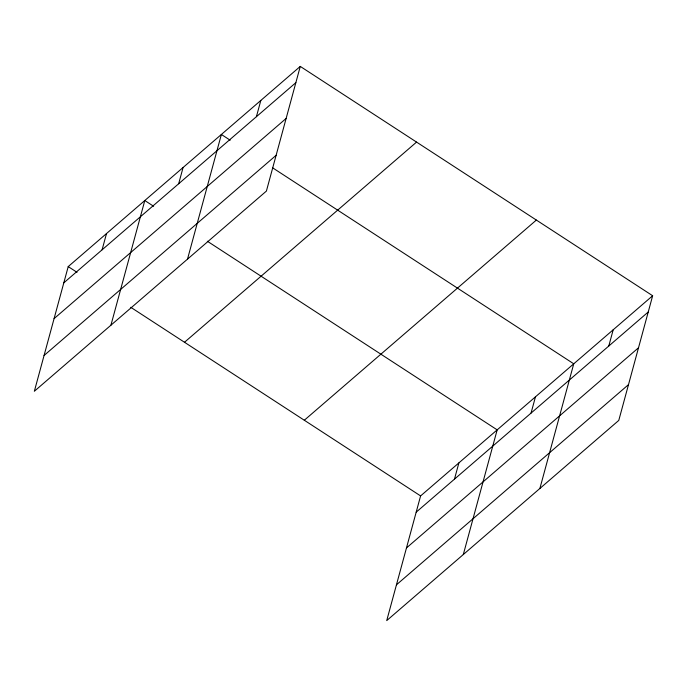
<?xml version="1.0" encoding="UTF-8"?>
<svg xmlns="http://www.w3.org/2000/svg" width="687" height="687" viewBox="0 0 687 687"><rect width="100%" height="100%" fill="white"/><g stroke="black" fill="none" stroke-linecap="round" stroke-linejoin="round"><path stroke-width="1.03" d="M300.271 66.407L68.219 266.59L34.35 391.255L266.401 191.08L300.271 66.407L652.65 295.745L618.781 420.41L386.729 620.593L420.599 495.92L652.65 295.745M102.097 249.81L106.511 233.554M110.925 325.2L144.802 200.527L153.613 206.263M178.672 183.755L183.085 167.499M187.508 259.136L221.377 134.472L230.188 140.2M256.406 116.696L260.828 100.439M454.468 479.148L458.89 462.892M463.304 554.538L497.173 429.864L207.345 241.231M531.051 413.085L535.465 396.828M539.879 488.474L573.748 363.801L272.473 167.722M608.785 346.025L613.199 329.769M63.805 282.846L295.857 82.663M54.084 318.622L286.135 118.439M44.071 355.48L276.122 155.305M184.502 342.263L416.562 142.089M304.315 420.238L536.367 220.063M416.185 512.176L648.236 312.001M406.464 547.951L638.515 347.777M396.442 584.817L628.502 384.634M68.219 266.59L77.03 272.318M130.77 307.295L420.599 495.92"/></g></svg>
